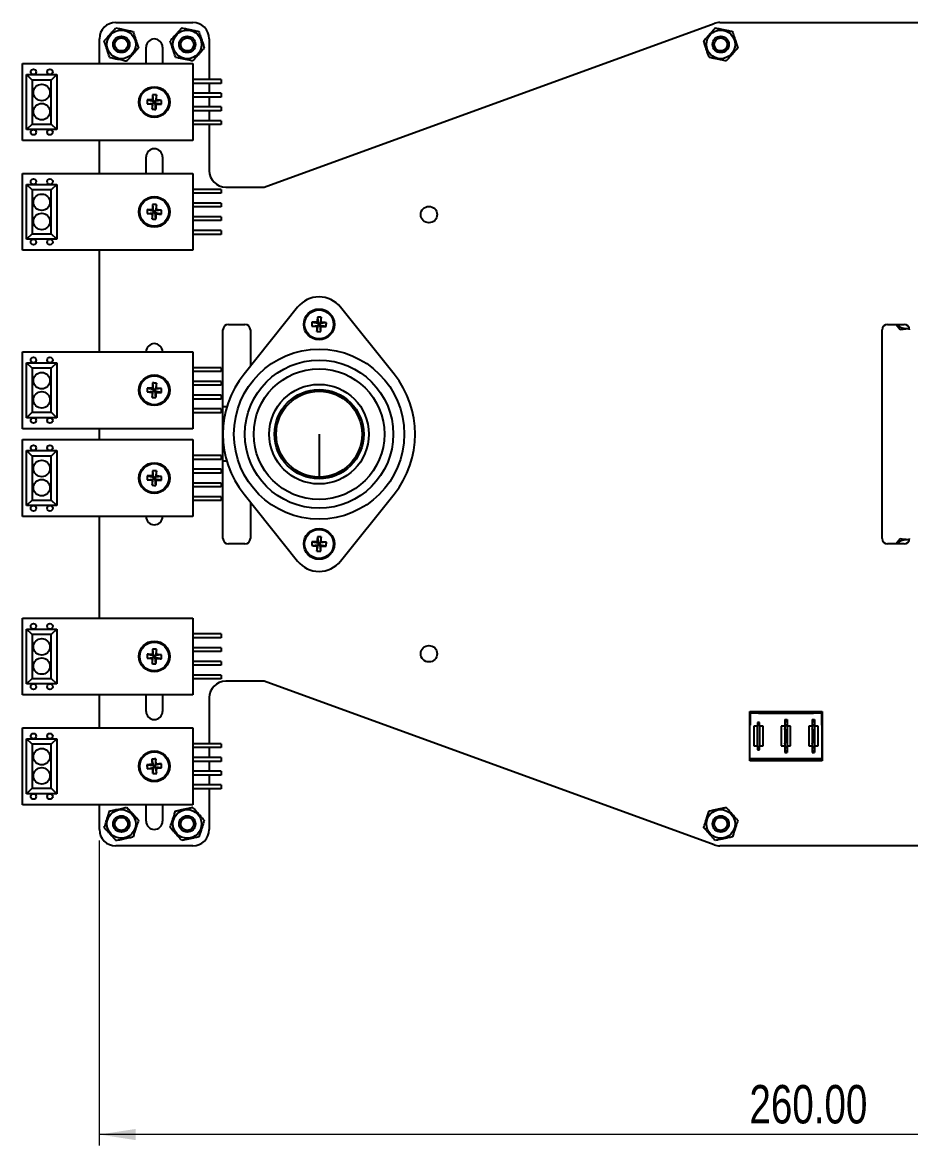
# Model space of a CAD drawing. Header units: millimetres. Extents: x 53 to 380, y 29 to 265.
# Drawn here: x 53.5 to 134.2, y 29.1 to 131.4 of the extents above; entities that cross this region are included whole.
import ezdxf

# ---------------------------------------------------------------- set-up
doc = ezdxf.new("R2010")
doc.units = ezdxf.units.MM
doc.styles.add('SLDTEXTSTYLE0', font='TXT', dxfattribs={"width": 0.75})
doc.dimstyles.new('SLDDIMSTYLE0', dxfattribs={"dimtxt": 3.5, "dimasz": 3.302, "dimexe": 0, "dimexo": 0.0625, "dimgap": 0.875, "dimtad": 1, "dimlfac": 2, "dimrnd": 1e-09, "dimzin": 4, "dimdsep": 46, "dimtxsty": 'SLDTEXTSTYLE0', "dimsah": 1, "dimcen": 0.09, "dimadec": 0, "dimazin": 1, "dimtfac": 1, "dimtofl": 0, "dimtmove": 0, "dimatfit": 3, "dimfxl": 1, "dimfrac": 2, "dimtolj": 1, "dimtzin": 12, "dimarcsym": 0})

# ---------------------------------------------------------------- blocks, each defined once
blk = doc.blocks.new('_D_7')
at = {"color": 7, "linetype": 'Continuous', "lineweight": 0, "transparency": 16777216}
for p, q in [((60.48, 56.88), (60.48, 29.09)), ((190.48, 56.88), (190.48, 29.09)), ((190.48, 30.09), (60.48, 30.09))]:
    blk.add_line(p, q, dxfattribs=at)
at = {"color": 7, "linetype": 'Continuous', "lineweight": 18, "transparency": 16777216}
for points in [[(60.48, 30.09), (63.79, 29.58), (63.79, 30.6)], [(190.48, 30.09), (187.18, 30.6), (187.18, 29.58)]]:
    blk.add_solid(points, dxfattribs=at)
at = {"color": 7, "linetype": 'Continuous', "lineweight": 18, "transparency": 16777216, "insert": (119.66, 34.6), "char_height": 3.5, "attachment_point": 1, "style": 'SLDTEXTSTYLE0'}
blk.add_mtext('260.00', dxfattribs=at)

msp = doc.modelspace()

# ---------------------------------------------------------------- linework, layer by layer
at = {"color": 7, "linetype": 'Continuous', "lineweight": 25}
for p, q in [((61.9835, 131.3828), (68.9835, 131.3828)), ((75.4835, 116.3828), (116.4472, 131.2924)), ((116.9602, 131.3828), (158.9835, 131.3828)), ((62.7903, 129.8926), (62.8702, 130.0254)), ((68.7903, 129.8926), (68.8702, 130.0254)), ((60.4835, 127.6328), (60.4835, 129.8828)), ((64.7335, 127.6328), (64.7335, 129.1328)), ((66.2335, 129.1328), (66.2335, 127.6328)), ((70.4835, 129.8828), (70.4835, 126.1828)), ((117.4469, 128.9411), (117.5508, 128.826)), ((53.4835, 120.6328), (53.4835, 127.6328)), ((53.4835, 127.6328), (68.9835, 127.6328)), ((68.9835, 127.6328), (68.9835, 120.6328)), ((54.3585, 126.1328), (53.8585, 126.6328)), ((53.8585, 126.6328), (56.6085, 126.6328)), ((53.8585, 121.6328), (53.8585, 126.6328)), ((56.1085, 126.1328), (54.3585, 126.1328)), ((54.3585, 126.1328), (54.3585, 122.1328)), ((56.6085, 126.6328), (56.1085, 126.1328)), ((56.1085, 122.1328), (56.1085, 126.1328)), ((56.6085, 126.6328), (56.6085, 121.6328)), ((69.026, 126.1828), (68.9835, 126.1828)), ((69.026, 125.8328), (68.9835, 125.8328)), ((69.026, 125.8328), (69.026, 126.1828)), ((71.5856, 126.1828), (69.026, 126.1828)), ((71.5856, 125.8328), (69.026, 125.8328)), ((70.4835, 125.8328), (70.4835, 124.9328)), ((71.5856, 126.1828), (71.5856, 125.8328)), ((69.026, 124.9328), (68.9835, 124.9328)), ((69.026, 124.5828), (69.026, 124.9328)), ((71.5856, 124.9328), (69.026, 124.9328)), ((71.5856, 124.9328), (71.5856, 124.5828)), ((64.8202, 123.9826), (65.3876, 124.0439)), ((64.8334, 124.3326), (65.3946, 124.2287)), ((65.2838, 123.4827), (65.3876, 124.0439)), ((65.2932, 123.9563), (65.3876, 124.0439)), ((65.3946, 124.2287), (65.307, 124.3232)), ((65.3333, 124.7962), (65.3946, 124.2287)), ((65.3946, 124.2287), (65.3876, 124.0439)), ((65.5725, 124.0369), (65.3876, 124.0439)), ((65.3946, 124.2287), (65.5795, 124.2218)), ((65.5725, 124.0369), (65.5795, 124.2218)), ((65.6337, 123.4695), (65.5725, 124.0369)), ((65.5725, 124.0369), (65.6601, 123.9425)), ((66.1337, 123.9331), (65.5725, 124.0369)), ((65.6833, 124.783), (65.5795, 124.2218)), ((65.6739, 124.3094), (65.5795, 124.2218)), ((66.1469, 124.283), (65.5795, 124.2218)), ((69.026, 124.5828), (68.9835, 124.5828)), ((71.5856, 124.5828), (69.026, 124.5828)), ((70.4835, 124.5828), (70.4835, 123.6828)), ((69.026, 123.6828), (68.9835, 123.6828)), ((69.026, 123.3328), (68.9835, 123.3328)), ((69.026, 123.3328), (69.026, 123.6828)), ((71.5856, 123.6828), (69.026, 123.6828)), ((71.5856, 123.3328), (69.026, 123.3328)), ((70.4835, 123.3328), (70.4835, 122.4328)), ((71.5856, 123.6828), (71.5856, 123.3328)), ((54.3585, 122.1328), (53.8585, 121.6328)), ((54.3585, 122.1328), (56.1085, 122.1328)), ((56.6085, 121.6328), (56.1085, 122.1328)), ((69.026, 122.4328), (68.9835, 122.4328)), ((69.026, 122.0828), (68.9835, 122.0828)), ((69.026, 122.0828), (69.026, 122.4328)), ((71.5856, 122.4328), (69.026, 122.4328)), ((71.5856, 122.0828), (69.026, 122.0828)), ((70.4835, 122.0828), (70.4835, 117.8828)), ((71.5856, 122.4328), (71.5856, 122.0828)), ((56.6085, 121.6328), (53.8585, 121.6328)), ((68.9835, 120.6328), (53.4835, 120.6328)), ((60.4835, 117.6328), (60.4835, 120.6328)), ((64.7335, 117.6328), (64.7335, 119.1328)), ((66.2335, 119.1328), (66.2335, 117.6328)), ((53.4835, 110.6328), (53.4835, 117.6328)), ((53.4835, 117.6328), (68.9835, 117.6328)), ((54.3585, 116.1328), (53.8585, 116.6328)), ((53.8585, 116.6328), (56.6085, 116.6328)), ((53.8585, 111.6328), (53.8585, 116.6328)), ((56.6085, 116.6328), (56.1085, 116.1328)), ((56.6085, 116.6328), (56.6085, 111.6328)), ((68.9835, 117.6328), (68.9835, 110.6328)), ((56.1085, 116.1328), (54.3585, 116.1328)), ((54.3585, 116.1328), (54.3585, 112.1328)), ((56.1085, 112.1328), (56.1085, 116.1328)), ((69.026, 116.1828), (68.9835, 116.1828)), ((69.026, 115.8328), (68.9835, 115.8328)), ((69.026, 115.8328), (69.026, 116.1828)), ((71.5856, 116.1828), (69.026, 116.1828)), ((71.5856, 115.8328), (69.026, 115.8328)), ((71.5856, 116.1828), (71.5856, 115.8328)), ((71.9835, 116.3828), (75.4835, 116.3828)), ((65.3333, 114.7962), (65.3946, 114.2287)), ((65.6833, 114.783), (65.5795, 114.2218)), ((69.026, 114.9328), (68.9835, 114.9328)), ((69.026, 114.5828), (68.9835, 114.5828)), ((69.026, 114.5828), (69.026, 114.9328)), ((71.5856, 114.9328), (69.026, 114.9328)), ((71.5856, 114.5828), (69.026, 114.5828)), ((71.5856, 114.9328), (71.5856, 114.5828)), ((64.8202, 113.9826), (65.3876, 114.0439)), ((64.8334, 114.3326), (65.3946, 114.2287)), ((65.2838, 113.4827), (65.3876, 114.0439)), ((65.2932, 113.9563), (65.3876, 114.0439)), ((65.3946, 114.2287), (65.307, 114.3232)), ((65.3946, 114.2287), (65.3876, 114.0439)), ((65.5725, 114.0369), (65.3876, 114.0439)), ((65.3946, 114.2287), (65.5795, 114.2218)), ((65.5725, 114.0369), (65.5795, 114.2218)), ((65.6337, 113.4695), (65.5725, 114.0369)), ((65.5725, 114.0369), (65.6601, 113.9425)), ((66.1337, 113.9331), (65.5725, 114.0369)), ((65.6739, 114.3094), (65.5795, 114.2218)), ((66.1469, 114.283), (65.5795, 114.2218)), ((69.026, 113.6828), (68.9835, 113.6828)), ((69.026, 113.3328), (69.026, 113.6828)), ((71.5856, 113.6828), (69.026, 113.6828)), ((71.5856, 113.6828), (71.5856, 113.3328)), ((69.026, 113.3328), (68.9835, 113.3328)), ((71.5856, 113.3328), (69.026, 113.3328)), ((54.3585, 112.1328), (53.8585, 111.6328)), ((56.6085, 111.6328), (53.8585, 111.6328)), ((54.3585, 112.1328), (56.1085, 112.1328)), ((56.6085, 111.6328), (56.1085, 112.1328)), ((69.026, 112.4328), (68.9835, 112.4328)), ((69.026, 112.0828), (68.9835, 112.0828)), ((69.026, 112.0828), (69.026, 112.4328)), ((71.5856, 112.4328), (69.026, 112.4328)), ((71.5856, 112.0828), (69.026, 112.0828)), ((71.5856, 112.4328), (71.5856, 112.0828)), ((68.9835, 110.6328), (53.4835, 110.6328)), ((60.4835, 101.3828), (60.4835, 110.6328)), ((78.532, 105.4453), (73.6531, 99.3516)), ((87.314, 99.3516), (82.4351, 105.4453)), ((80.3333, 104.5462), (80.3946, 103.9787)), ((80.6833, 104.533), (80.5795, 103.9718)), ((71.7335, 84.3828), (71.7335, 103.3828)), ((72.2335, 103.8828), (73.7335, 103.8828)), ((74.2335, 103.3828), (74.2335, 100.0766)), ((79.8202, 103.7326), (80.3876, 103.7939)), ((79.8334, 104.0826), (80.3946, 103.9787)), ((80.2838, 103.2327), (80.3876, 103.7939)), ((80.2932, 103.7063), (80.3876, 103.7939)), ((80.3946, 103.9787), (80.307, 104.0732)), ((80.3946, 103.9787), (80.3876, 103.7939)), ((80.5725, 103.7869), (80.3876, 103.7939)), ((80.3946, 103.9787), (80.5795, 103.9718)), ((80.5725, 103.7869), (80.5795, 103.9718)), ((80.6337, 103.2195), (80.5725, 103.7869)), ((80.5725, 103.7869), (80.6601, 103.6925)), ((81.1337, 103.6831), (80.5725, 103.7869)), ((80.6739, 104.0594), (80.5795, 103.9718)), ((81.1469, 104.033), (80.5795, 103.9718)), ((131.7335, 84.3828), (131.7335, 103.3828)), ((132.2335, 103.8828), (133.7335, 103.8828)), ((133.019, 103.8828), (133.3836, 103.4128)), ((133.3836, 103.4128), (134.1701, 103.5205)), ((134.1701, 103.5205), (134.2123, 103.527)), ((53.4835, 94.3828), (53.4835, 101.3828)), ((53.4835, 101.3828), (68.9835, 101.3828)), ((68.9835, 101.3828), (68.9835, 94.3828)), ((54.3585, 99.8828), (53.8585, 100.3828)), ((53.8585, 100.3828), (56.6085, 100.3828)), ((53.8585, 95.3828), (53.8585, 100.3828)), ((56.6085, 100.3828), (56.1085, 99.8828)), ((56.6085, 100.3828), (56.6085, 95.3828)), ((56.1085, 99.8828), (54.3585, 99.8828)), ((54.3585, 99.8828), (54.3585, 95.8828)), ((56.1085, 95.8828), (56.1085, 99.8828)), ((69.026, 99.9328), (68.9835, 99.9328)), ((69.026, 99.5828), (68.9835, 99.5828)), ((69.026, 99.5828), (69.026, 99.9328)), ((71.5856, 99.9328), (69.026, 99.9328)), ((71.5856, 99.5828), (69.026, 99.5828)), ((71.5856, 99.9328), (71.5856, 99.5828)), ((65.3333, 98.5462), (65.3946, 97.9787)), ((65.6833, 98.533), (65.5795, 97.9718)), ((69.026, 98.6828), (68.9835, 98.6828)), ((69.026, 98.3328), (68.9835, 98.3328)), ((69.026, 98.3328), (69.026, 98.6828)), ((71.5856, 98.6828), (69.026, 98.6828)), ((71.5856, 98.3328), (69.026, 98.3328)), ((71.5856, 98.6828), (71.5856, 98.3328)), ((64.8202, 97.7326), (65.3876, 97.7939)), ((64.8334, 98.0826), (65.3946, 97.9787)), ((65.2838, 97.2327), (65.3876, 97.7939)), ((65.2932, 97.7063), (65.3876, 97.7939)), ((65.3946, 97.9787), (65.307, 98.0732)), ((65.3946, 97.9787), (65.3876, 97.7939)), ((65.5725, 97.7869), (65.3876, 97.7939)), ((65.3946, 97.9787), (65.5795, 97.9718)), ((65.5725, 97.7869), (65.5795, 97.9718)), ((65.6337, 97.2195), (65.5725, 97.7869)), ((65.5725, 97.7869), (65.6601, 97.6925)), ((66.1337, 97.6831), (65.5725, 97.7869)), ((65.6739, 98.0594), (65.5795, 97.9718)), ((66.1469, 98.033), (65.5795, 97.9718)), ((69.026, 97.4328), (68.9835, 97.4328)), ((69.026, 97.0828), (69.026, 97.4328)), ((71.5856, 97.4328), (69.026, 97.4328)), ((71.5856, 97.4328), (71.5856, 97.0828)), ((69.026, 97.0828), (68.9835, 97.0828)), ((69.026, 96.1828), (68.9835, 96.1828)), ((71.5856, 97.0828), (69.026, 97.0828)), ((69.026, 95.8328), (69.026, 96.1828)), ((71.5856, 96.1828), (69.026, 96.1828)), ((71.5856, 96.1828), (71.5856, 95.8328)), ((71.7335, 96.4077), (72.1057, 96.4077)), ((54.3585, 95.8828), (53.8585, 95.3828)), ((56.6085, 95.3828), (53.8585, 95.3828)), ((54.3585, 95.8828), (56.1085, 95.8828)), ((56.6085, 95.3828), (56.1085, 95.8828)), ((69.026, 95.8328), (68.9835, 95.8328)), ((71.5856, 95.8328), (69.026, 95.8328)), ((68.9835, 94.3828), (53.4835, 94.3828)), ((60.4835, 93.3828), (60.4835, 94.3828)), ((53.4835, 86.3828), (53.4835, 93.3828)), ((53.4835, 93.3828), (68.9835, 93.3828)), ((68.9835, 93.3828), (68.9835, 86.3828)), ((54.3585, 91.8828), (53.8585, 92.3828)), ((53.8585, 92.3828), (56.6085, 92.3828)), ((53.8585, 87.3828), (53.8585, 92.3828)), ((56.6085, 92.3828), (56.1085, 91.8828)), ((56.6085, 92.3828), (56.6085, 87.3828)), ((56.1085, 91.8828), (54.3585, 91.8828)), ((54.3585, 91.8828), (54.3585, 87.8828)), ((56.1085, 87.8828), (56.1085, 91.8828)), ((69.026, 91.9328), (68.9835, 91.9328)), ((69.026, 91.5828), (68.9835, 91.5828)), ((69.026, 91.5828), (69.026, 91.9328)), ((71.5856, 91.9328), (69.026, 91.9328)), ((71.5856, 91.5828), (69.026, 91.5828)), ((71.5856, 91.9328), (71.5856, 91.5828)), ((72.0883, 91.4166), (71.7335, 91.4166)), ((64.8334, 90.0826), (65.3946, 89.9787)), ((65.3946, 89.9787), (65.307, 90.0732)), ((65.3333, 90.5462), (65.3946, 89.9787)), ((65.6833, 90.533), (65.5795, 89.9718)), ((65.6739, 90.0594), (65.5795, 89.9718)), ((66.1469, 90.033), (65.5795, 89.9718)), ((69.026, 90.6828), (68.9835, 90.6828)), ((69.026, 90.3328), (68.9835, 90.3328)), ((69.026, 90.3328), (69.026, 90.6828)), ((71.5856, 90.6828), (69.026, 90.6828)), ((71.5856, 90.3328), (69.026, 90.3328)), ((71.5856, 90.6828), (71.5856, 90.3328)), ((64.8202, 89.7326), (65.3876, 89.7939)), ((65.2838, 89.2327), (65.3876, 89.7939)), ((65.2932, 89.7063), (65.3876, 89.7939)), ((65.3946, 89.9787), (65.3876, 89.7939)), ((65.5725, 89.7869), (65.3876, 89.7939)), ((65.3946, 89.9787), (65.5795, 89.9718)), ((65.5725, 89.7869), (65.5795, 89.9718)), ((65.6337, 89.2195), (65.5725, 89.7869)), ((65.5725, 89.7869), (65.6601, 89.6925)), ((66.1337, 89.6831), (65.5725, 89.7869)), ((69.026, 89.4328), (68.9835, 89.4328)), ((69.026, 89.0828), (68.9835, 89.0828)), ((69.026, 89.0828), (69.026, 89.4328)), ((71.5856, 89.4328), (69.026, 89.4328)), ((71.5856, 89.0828), (69.026, 89.0828)), ((71.5856, 89.4328), (71.5856, 89.0828)), ((69.026, 88.1828), (68.9835, 88.1828)), ((69.026, 87.8328), (69.026, 88.1828)), ((71.5856, 88.1828), (69.026, 88.1828)), ((71.5856, 88.1828), (71.5856, 87.8328)), ((73.6531, 88.4141), (78.532, 82.3203)), ((82.4351, 82.3203), (87.314, 88.4141)), ((54.3585, 87.8828), (53.8585, 87.3828)), ((56.6085, 87.3828), (53.8585, 87.3828)), ((54.3585, 87.8828), (56.1085, 87.8828)), ((56.6085, 87.3828), (56.1085, 87.8828)), ((69.026, 87.8328), (68.9835, 87.8328)), ((71.5856, 87.8328), (69.026, 87.8328)), ((74.2335, 87.6891), (74.2335, 84.3828)), ((68.9835, 86.3828), (53.4835, 86.3828)), ((60.4835, 77.1328), (60.4835, 86.3828)), ((73.7335, 83.8828), (72.2335, 83.8828)), ((79.8334, 84.0826), (80.3946, 83.9787)), ((80.3946, 83.9787), (80.307, 84.0732)), ((80.3333, 84.5462), (80.3946, 83.9787)), ((80.3946, 83.9787), (80.3876, 83.7939)), ((80.3946, 83.9787), (80.5795, 83.9718)), ((80.5725, 83.7869), (80.5795, 83.9718)), ((80.6833, 84.533), (80.5795, 83.9718)), ((80.6739, 84.0594), (80.5795, 83.9718)), ((81.1469, 84.033), (80.5795, 83.9718)), ((133.7335, 83.8828), (132.2335, 83.8828)), ((133.3836, 84.3528), (133.019, 83.8828)), ((134.2123, 84.2387), (134.1701, 84.2451)), ((79.8202, 83.7326), (80.3876, 83.7939)), ((80.2838, 83.2327), (80.3876, 83.7939)), ((80.2932, 83.7063), (80.3876, 83.7939)), ((80.5725, 83.7869), (80.3876, 83.7939)), ((80.6337, 83.2195), (80.5725, 83.7869)), ((80.5725, 83.7869), (80.6601, 83.6925)), ((81.1337, 83.6831), (80.5725, 83.7869)), ((53.4835, 70.1328), (53.4835, 77.1328)), ((53.4835, 77.1328), (68.9835, 77.1328)), ((68.9835, 77.1328), (68.9835, 70.1328)), ((54.3585, 75.6328), (53.8585, 76.1328)), ((53.8585, 76.1328), (56.6085, 76.1328)), ((53.8585, 71.1328), (53.8585, 76.1328)), ((56.6085, 76.1328), (56.1085, 75.6328)), ((56.6085, 76.1328), (56.6085, 71.1328)), ((56.1085, 75.6328), (54.3585, 75.6328)), ((54.3585, 75.6328), (54.3585, 71.6328)), ((56.1085, 71.6328), (56.1085, 75.6328)), ((69.026, 75.6828), (68.9835, 75.6828)), ((69.026, 75.3328), (68.9835, 75.3328)), ((69.026, 75.3328), (69.026, 75.6828)), ((71.5856, 75.6828), (69.026, 75.6828)), ((71.5856, 75.3328), (69.026, 75.3328)), ((71.5856, 75.6828), (71.5856, 75.3328)), ((64.8334, 73.8326), (65.3946, 73.7287)), ((65.3946, 73.7287), (65.307, 73.8232)), ((65.3333, 74.2962), (65.3946, 73.7287)), ((65.3946, 73.7287), (65.3876, 73.5439)), ((65.3946, 73.7287), (65.5795, 73.7218)), ((65.5725, 73.5369), (65.5795, 73.7218)), ((65.6833, 74.283), (65.5795, 73.7218)), ((65.6739, 73.8094), (65.5795, 73.7218)), ((66.1469, 73.783), (65.5795, 73.7218)), ((69.026, 74.4328), (68.9835, 74.4328)), ((69.026, 74.0828), (68.9835, 74.0828)), ((69.026, 74.0828), (69.026, 74.4328)), ((71.5856, 74.4328), (69.026, 74.4328)), ((71.5856, 74.0828), (69.026, 74.0828)), ((71.5856, 74.4328), (71.5856, 74.0828)), ((64.8202, 73.4826), (65.3876, 73.5439)), ((65.2838, 72.9827), (65.3876, 73.5439)), ((65.2932, 73.4563), (65.3876, 73.5439)), ((65.5725, 73.5369), (65.3876, 73.5439)), ((65.6337, 72.9695), (65.5725, 73.5369)), ((65.5725, 73.5369), (65.6601, 73.4425)), ((66.1337, 73.4331), (65.5725, 73.5369)), ((69.026, 73.1828), (68.9835, 73.1828)), ((69.026, 72.8328), (68.9835, 72.8328)), ((69.026, 72.8328), (69.026, 73.1828)), ((71.5856, 73.1828), (69.026, 73.1828)), ((71.5856, 72.8328), (69.026, 72.8328)), ((71.5856, 73.1828), (71.5856, 72.8328)), ((54.3585, 71.6328), (53.8585, 71.1328)), ((54.3585, 71.6328), (56.1085, 71.6328)), ((56.6085, 71.1328), (56.1085, 71.6328)), ((69.026, 71.9328), (68.9835, 71.9328)), ((69.026, 71.5828), (69.026, 71.9328)), ((71.5856, 71.9328), (69.026, 71.9328)), ((71.5856, 71.9328), (71.5856, 71.5828)), ((56.6085, 71.1328), (53.8585, 71.1328)), ((69.026, 71.5828), (68.9835, 71.5828)), ((71.5856, 71.5828), (69.026, 71.5828)), ((75.4835, 71.3828), (71.9835, 71.3828)), ((116.4472, 56.4733), (75.4835, 71.3828)), ((68.9835, 70.1328), (53.4835, 70.1328)), ((60.4835, 67.1328), (60.4835, 70.1328)), ((64.7335, 68.6328), (64.7335, 70.1328)), ((66.2335, 70.1328), (66.2335, 68.6328)), ((70.4835, 69.8828), (70.4835, 65.6828)), ((119.6835, 64.1328), (119.6835, 68.6328)), ((119.6835, 68.6328), (126.2835, 68.6328)), ((126.2835, 68.6328), (126.2835, 64.1328)), ((119.7335, 68.4328), (119.7335, 67.3828)), ((126.2085, 68.4578), (119.7585, 68.4578)), ((120.5835, 67.6328), (120.3835, 67.6328)), ((120.3835, 67.6328), (120.3835, 67.2828)), ((120.4835, 68.4828), (120.4835, 68.4578)), ((120.4835, 68.4828), (125.4835, 68.4828)), ((120.5835, 67.2828), (120.5835, 67.6328)), ((122.8835, 67.8828), (123.0835, 67.8828)), ((122.8835, 67.8828), (122.8835, 67.7078)), ((122.8835, 67.7078), (123.0835, 67.7078)), ((122.8835, 67.7078), (122.8835, 67.4078)), ((123.0835, 67.8828), (123.0835, 67.7078)), ((123.0835, 67.7078), (123.0835, 67.4078)), ((125.3835, 67.8828), (125.5835, 67.8828)), ((125.3835, 67.8828), (125.3835, 67.7078)), ((125.3835, 67.7078), (125.5835, 67.7078)), ((125.3835, 67.7078), (125.3835, 67.4078)), ((125.4835, 68.4828), (125.4835, 68.4578)), ((125.5835, 67.8828), (125.5835, 67.7078)), ((125.5835, 67.7078), (125.5835, 67.4078)), ((126.2335, 68.4328), (126.2335, 67.3828)), ((53.4835, 60.1328), (53.4835, 67.1328)), ((53.4835, 67.1328), (68.9835, 67.1328)), ((68.9835, 67.1328), (68.9835, 60.1328)), ((119.7085, 67.3828), (119.6835, 67.3828)), ((119.7085, 67.3828), (119.7335, 67.3828)), ((119.7085, 64.3328), (119.7085, 67.3828)), ((120.0585, 67.2828), (120.0585, 65.4828)), ((120.3835, 67.2828), (120.0585, 67.2828)), ((120.3835, 65.4828), (120.3835, 67.2828)), ((120.9085, 67.2828), (120.5835, 67.2828)), ((120.5835, 67.2828), (120.5835, 65.4828)), ((120.9085, 65.4828), (120.9085, 67.2828)), ((122.8835, 67.2828), (122.5585, 67.2828)), ((122.5585, 67.2828), (122.5585, 65.4828)), ((122.8835, 67.4078), (123.0835, 67.4078)), ((122.8835, 67.4078), (122.8835, 67.3328)), ((122.8835, 67.3328), (122.8835, 67.0828)), ((122.8835, 67.3328), (123.0835, 67.3328)), ((122.8835, 67.0828), (122.8835, 65.6828)), ((122.9276, 66.8328), (122.8835, 67.0828)), ((122.9276, 66.8328), (122.9276, 65.9328)), ((122.9276, 66.8328), (123.0395, 66.8328)), ((123.0835, 67.0828), (123.0395, 66.8328)), ((123.0395, 66.8328), (123.0395, 65.9328)), ((123.0835, 67.4078), (123.0835, 67.3328)), ((123.0835, 67.3328), (123.0835, 67.0828)), ((123.4085, 67.2828), (123.0835, 67.2828)), ((123.0835, 67.0828), (123.0835, 65.6828)), ((123.4085, 65.4828), (123.4085, 67.2828)), ((125.3835, 67.2828), (125.0585, 67.2828)), ((125.0585, 67.2828), (125.0585, 65.4828)), ((125.3835, 67.4078), (125.5835, 67.4078)), ((125.3835, 67.4078), (125.3835, 67.3328)), ((125.3835, 67.3328), (125.3835, 67.0828)), ((125.3835, 67.3328), (125.5835, 67.3328)), ((125.3835, 67.0828), (125.3835, 65.6828)), ((125.4276, 66.8328), (125.4276, 65.9328)), ((125.4276, 66.8328), (125.5395, 66.8328)), ((125.5395, 66.8328), (125.5395, 65.9328)), ((125.5835, 67.4078), (125.5835, 67.3328)), ((125.5835, 67.3328), (125.5835, 67.0828)), ((125.9085, 67.2828), (125.5835, 67.2828)), ((125.5835, 67.0828), (125.5835, 65.6828)), ((125.9085, 65.4828), (125.9085, 67.2828)), ((126.2585, 67.3828), (126.2335, 67.3828)), ((126.2585, 67.3828), (126.2585, 64.3328)), ((126.2835, 67.3828), (126.2585, 67.3828)), ((54.3585, 65.6328), (53.8585, 66.1328)), ((53.8585, 66.1328), (56.6085, 66.1328)), ((53.8585, 61.1328), (53.8585, 66.1328)), ((56.1085, 65.6328), (54.3585, 65.6328)), ((54.3585, 65.6328), (54.3585, 61.6328)), ((56.6085, 66.1328), (56.1085, 65.6328)), ((56.1085, 61.6328), (56.1085, 65.6328)), ((56.6085, 66.1328), (56.6085, 61.1328)), ((69.026, 65.6828), (68.9835, 65.6828)), ((69.026, 65.3328), (69.026, 65.6828)), ((71.5856, 65.6828), (69.026, 65.6828)), ((71.5856, 65.6828), (71.5856, 65.3328)), ((120.0585, 65.4828), (120.3835, 65.4828)), ((120.3835, 65.4828), (120.3835, 65.1328)), ((120.5835, 65.4828), (120.9085, 65.4828)), ((120.5835, 65.1328), (120.5835, 65.4828)), ((122.5585, 65.4828), (122.8835, 65.4828)), ((122.8835, 65.6828), (122.8835, 65.4328)), ((122.9276, 65.9328), (123.0395, 65.9328)), ((123.0835, 65.6828), (123.0835, 65.4328)), ((123.0835, 65.4828), (123.4085, 65.4828)), ((125.0585, 65.4828), (125.3835, 65.4828)), ((125.3835, 65.6828), (125.4276, 65.9328)), ((125.3835, 65.6828), (125.3835, 65.4328)), ((125.4276, 65.9328), (125.5395, 65.9328)), ((125.5835, 65.6828), (125.5835, 65.4328)), ((125.5835, 65.4828), (125.9085, 65.4828)), ((69.026, 65.3328), (68.9835, 65.3328)), ((71.5856, 65.3328), (69.026, 65.3328)), ((70.4835, 65.3328), (70.4835, 64.4328)), ((119.7085, 65.3828), (119.6835, 65.3828)), ((120.3835, 65.1328), (120.5835, 65.1328)), ((122.8835, 65.4328), (123.0835, 65.4328)), ((122.8835, 65.4328), (122.8835, 65.3578)), ((122.8835, 65.3578), (123.0835, 65.3578)), ((122.8835, 65.3578), (122.8835, 65.0578)), ((122.8835, 65.0578), (123.0835, 65.0578)), ((122.8835, 65.0578), (122.8835, 64.8828)), ((122.8835, 64.8828), (123.0835, 64.8828)), ((123.0835, 65.4328), (123.0835, 65.3578)), ((123.0835, 65.3578), (123.0835, 65.0578)), ((123.0835, 65.0578), (123.0835, 64.8828)), ((125.3835, 65.4328), (125.5835, 65.4328)), ((125.3835, 65.4328), (125.3835, 65.3578)), ((125.3835, 65.3578), (125.5835, 65.3578)), ((125.3835, 65.3578), (125.3835, 65.0578)), ((125.3835, 65.0578), (125.5835, 65.0578)), ((125.3835, 65.0578), (125.3835, 64.8828)), ((125.3835, 64.8828), (125.5835, 64.8828)), ((125.5835, 65.4328), (125.5835, 65.3578)), ((125.5835, 65.3578), (125.5835, 65.0578)), ((125.5835, 65.0578), (125.5835, 64.8828)), ((126.2835, 65.3828), (126.2585, 65.3828)), ((64.8156, 63.7613), (65.3848, 63.7186)), ((64.8402, 63.412), (65.3978, 63.534)), ((65.2627, 64.2761), (65.3848, 63.7186)), ((65.3848, 63.7186), (65.2875, 63.803)), ((65.3133, 63.4368), (65.3978, 63.534)), ((65.3551, 62.9649), (65.3978, 63.534)), ((65.3848, 63.7186), (65.5693, 63.7316)), ((65.3848, 63.7186), (65.3978, 63.534)), ((65.5823, 63.5471), (65.3978, 63.534)), ((65.612, 64.3007), (65.5693, 63.7316)), ((66.1268, 63.8537), (65.5693, 63.7316)), ((65.6538, 63.8289), (65.5693, 63.7316)), ((65.5823, 63.5471), (65.5693, 63.7316)), ((65.5823, 63.5471), (65.6796, 63.4626)), ((66.1514, 63.5044), (65.5823, 63.5471)), ((65.7044, 62.9895), (65.5823, 63.5471)), ((69.026, 64.4328), (68.9835, 64.4328)), ((69.026, 64.0828), (68.9835, 64.0828)), ((69.026, 64.0828), (69.026, 64.4328)), ((71.5856, 64.4328), (69.026, 64.4328)), ((71.5856, 64.0828), (69.026, 64.0828)), ((70.4835, 64.0828), (70.4835, 63.1828)), ((71.5856, 64.4328), (71.5856, 64.0828)), ((126.2835, 64.1328), (119.6835, 64.1328)), ((126.2335, 64.3078), (119.7335, 64.3078)), ((120.4835, 64.2828), (120.4835, 64.3078)), ((120.4835, 64.2828), (125.4835, 64.2828)), ((125.4835, 64.2828), (125.4835, 64.3078)), ((69.026, 63.1828), (68.9835, 63.1828)), ((69.026, 62.8328), (68.9835, 62.8328)), ((69.026, 62.8328), (69.026, 63.1828)), ((71.5856, 63.1828), (69.026, 63.1828)), ((71.5856, 62.8328), (69.026, 62.8328)), ((70.4835, 62.8328), (70.4835, 61.9328)), ((71.5856, 63.1828), (71.5856, 62.8328)), ((54.3585, 61.6328), (53.8585, 61.1328)), ((54.3585, 61.6328), (56.1085, 61.6328)), ((56.6085, 61.1328), (56.1085, 61.6328)), ((69.026, 61.9328), (68.9835, 61.9328)), ((69.026, 61.5828), (68.9835, 61.5828)), ((69.026, 61.5828), (69.026, 61.9328)), ((71.5856, 61.9328), (69.026, 61.9328)), ((71.5856, 61.5828), (69.026, 61.5828)), ((70.4835, 61.5828), (70.4835, 57.8828)), ((71.5856, 61.9328), (71.5856, 61.5828)), ((56.6085, 61.1328), (53.8585, 61.1328)), ((68.9835, 60.1328), (53.4835, 60.1328)), ((60.4835, 57.8828), (60.4835, 60.1328)), ((64.7335, 58.6328), (64.7335, 60.1328)), ((66.2335, 60.1328), (66.2335, 58.6328)), ((117.4469, 58.8246), (117.5508, 58.9397)), ((62.7903, 57.873), (62.8702, 57.7402)), ((68.7903, 57.873), (68.8702, 57.7402)), ((68.9835, 56.3828), (61.9835, 56.3828)), ((158.9835, 56.3828), (116.9602, 56.3828))]:
    msp.add_line(p, q, dxfattribs=at)
at = {"color": 8, "linetype": 'Continuous', "lineweight": 25}
msp.add_line((80.4835, 93.8828), (80.4835, 89.9729), dxfattribs=at)
at = {"color": 7, "linetype": 'Continuous', "lineweight": 25, "flags": 128}
for points in [[(120.6094, 68.6328), (120.5389, 68.5488), (120.4835, 68.4828)], [(120.9835, 68.4828), (120.913, 68.5668), (120.8577, 68.6328)], [(125.1094, 68.6328), (125.0389, 68.5488), (124.9835, 68.4828)], [(125.4835, 68.4828), (125.413, 68.5668), (125.3577, 68.6328)], [(125.4276, 66.8328), (125.4029, 66.9728), (125.3835, 67.0828)], [(125.5835, 67.0828), (125.5588, 66.9428), (125.5395, 66.8328)], [(122.8835, 65.6828), (122.9082, 65.8228), (122.9276, 65.9328)], [(123.0395, 65.9328), (123.0641, 65.7928), (123.0835, 65.6828)], [(125.5395, 65.9328), (125.5641, 65.7928), (125.5835, 65.6828)], [(120.4835, 64.2828), (120.554, 64.1988), (120.6094, 64.1328)], [(120.8577, 64.1328), (120.9282, 64.2168), (120.9835, 64.2828)], [(124.9835, 64.2828), (125.054, 64.1988), (125.1094, 64.1328)], [(125.3577, 64.1328), (125.4282, 64.2168), (125.4835, 64.2828)]]:
    msp.add_lwpolyline(points, dxfattribs=at)
at = {"color": 7, "linetype": 'Continuous', "lineweight": 25}
for centre, radius in [((62.4835, 129.3828), 1.3062), ((62.4835, 129.3828), 0.75), ((62.4835, 129.3828), 0.595), ((68.4835, 129.3828), 1.3063), ((68.4835, 129.3828), 0.75), ((68.4835, 129.3828), 0.595), ((117.0483, 129.3828), 1.3062), ((117.0483, 129.3828), 0.75), ((117.0483, 129.3828), 0.595), ((54.4835, 126.8828), 0.25), ((55.9835, 126.8828), 0.25), ((55.2335, 125.0078), 0.75), ((65.4835, 124.1328), 1.4), ((65.4835, 124.1328), 1.3147), ((55.2335, 123.2578), 0.75), ((54.4835, 121.3828), 0.25), ((55.9835, 121.3828), 0.25), ((54.4835, 116.8828), 0.25), ((55.9835, 116.8828), 0.25), ((55.2335, 115.0078), 0.75), ((65.4835, 114.1328), 1.4), ((65.4835, 114.1328), 1.3147), ((90.4835, 113.8828), 0.75), ((55.2335, 113.2578), 0.75), ((54.4835, 111.3828), 0.25), ((55.9835, 111.3828), 0.25), ((80.4835, 103.8828), 1.4), ((80.4835, 103.8828), 1.3147), ((80.4835, 93.8828), 7.75), ((54.4835, 100.6328), 0.25), ((55.9835, 100.6328), 0.25), ((80.4835, 93.8828), 6.75), ((55.2335, 98.7578), 0.75), ((65.4835, 97.8828), 1.4), ((80.4835, 93.8828), 5.95), ((65.4835, 97.8828), 1.3147), ((80.4835, 93.8828), 4.5358), ((55.2335, 97.0078), 0.75), ((80.4835, 93.8828), 4.0599), ((80.4835, 93.8828), 3.9099), ((54.4835, 95.1328), 0.25), ((55.9835, 95.1328), 0.25), ((54.4835, 92.6328), 0.25), ((55.9835, 92.6328), 0.25), ((55.2335, 90.7578), 0.75), ((65.4835, 89.8828), 1.4), ((65.4835, 89.8828), 1.3147), ((55.2335, 89.0078), 0.75), ((54.4835, 87.1328), 0.25), ((55.9835, 87.1328), 0.25), ((80.4835, 83.8828), 1.4), ((80.4835, 83.8828), 1.3147), ((54.4835, 76.3828), 0.25), ((55.9835, 76.3828), 0.25), ((55.2335, 74.5078), 0.75), ((65.4835, 73.6328), 1.4), ((65.4835, 73.6328), 1.3147), ((90.4835, 73.8828), 0.75), ((55.2335, 72.7578), 0.75), ((54.4835, 70.8828), 0.25), ((55.9835, 70.8828), 0.25), ((54.4835, 66.3828), 0.25), ((55.9835, 66.3828), 0.25), ((55.2335, 64.5078), 0.75), ((65.4835, 63.6328), 1.4), ((65.4835, 63.6328), 1.3147), ((55.2335, 62.7578), 0.75), ((54.4835, 60.8828), 0.25), ((55.9835, 60.8828), 0.25), ((62.4835, 58.3828), 1.3063), ((68.4835, 58.3828), 1.3062), ((117.0483, 58.3828), 1.3062), ((62.4835, 58.3828), 0.75), ((62.4835, 58.3828), 0.595), ((68.4835, 58.3828), 0.75), ((68.4835, 58.3828), 0.595), ((117.0483, 58.3828), 0.75), ((117.0483, 58.3828), 0.595)]:
    msp.add_circle(centre, radius, dxfattribs=at)
for centre, radius, start, end in [((61.9835, 129.8828), 1.5, 90, 180), ((68.9835, 129.8828), 1.5, 0, 90), ((116.9602, 129.8828), 1.5, 90, 110), ((65.4835, 129.1328), 0.75, 0, 180), ((68.8315, 124.0066), 4.0114, 175.338915, 180.342121), ((66.3257, 146.7603), 22.8274, 266.218531, 267.407563), ((64.619, 101.5069), 22.8267, 88.272886, 89.461968), ((88.157, 123.2673), 22.8742, 178.273894, 179.4605), ((88.1204, 123.2903), 22.8368, 176.21901, 177.407558), ((65.3573, 120.7851), 4.0112, 85.338458, 90.341992), ((42.8349, 124.9762), 22.8485, 356.218865, 357.406804), ((66.3483, 146.7727), 22.8407, 268.273246, 269.46159), ((42.8332, 124.9979), 22.8511, 358.273294, 359.461101), ((64.6402, 101.4813), 22.8514, 86.219401, 87.407192), ((62.1362, 124.2591), 4.0108, 355.337903, 0.341938), ((65.6098, 127.4806), 4.0112, 265.338475, 270.341975), ((65.4835, 119.1328), 0.75, 0, 180), ((71.9835, 117.8828), 1.5, 180, 270), ((88.1204, 113.2903), 22.8368, 176.21901, 177.407558), ((65.3573, 110.7851), 4.0112, 85.338458, 90.341992), ((42.8332, 114.9979), 22.8511, 358.273294, 359.461101), ((68.8315, 114.0066), 4.0114, 175.338915, 180.342121), ((66.3257, 136.7603), 22.8274, 266.218531, 267.407563), ((64.6187, 91.4916), 22.8419, 88.273284, 89.461571), ((88.157, 113.2673), 22.8742, 178.273894, 179.4605), ((42.8349, 114.9762), 22.8485, 356.218865, 357.406804), ((66.348, 136.7575), 22.8254, 268.272849, 269.461987), ((64.6412, 91.5025), 22.8302, 86.218624, 87.407519), ((62.1362, 114.2591), 4.0108, 355.3379, 0.341918), ((65.6098, 117.4806), 4.0112, 265.338475, 270.341975), ((80.4835, 103.8828), 2.5, 38.682187, 141.317813), ((103.1313, 103.0395), 22.8477, 176.218849, 177.406832), ((80.3573, 100.5354), 4.0108, 85.338255, 90.342195), ((57.8331, 104.7479), 22.8512, 358.273296, 359.461098), ((72.2335, 103.3828), 0.5, 90, 180), ((73.7335, 103.3828), 0.5, 0, 90), ((83.8303, 103.7566), 4.0102, 175.338129, 180.34293), ((81.3267, 126.5287), 22.8458, 266.219121, 267.407197), ((79.6188, 81.2505), 22.8331, 88.272825, 89.461561), ((103.1335, 103.0177), 22.8508, 178.273286, 179.461109), ((57.877, 104.7237), 22.8064, 356.218224, 357.408357), ((81.3482, 126.5136), 22.8315, 268.2729, 269.461729), ((79.6416, 81.2581), 22.8246, 86.218571, 87.407748), ((77.1368, 104.009), 4.0101, 355.338128, 0.342919), ((132.2335, 103.3828), 0.5, 90, 180), ((133.9835, 104.8828), 1.375, 226.658242, 277.798996), ((133.7335, 103.3828), 0.5, 0, 90), ((80.6098, 107.2314), 4.012, 265.338999, 270.341451), ((65.4835, 101.3828), 0.75, 0, 180), ((80.4835, 93.8828), 8.75, 141.317813, 218.682187), ((80.4835, 93.8828), 8.75, 321.317813, 38.682187), ((88.1203, 97.0403), 22.8367, 176.219009, 177.407565), ((65.3573, 94.5352), 4.011, 85.338356, 90.342094), ((42.8334, 98.7479), 22.8509, 358.273288, 359.461105), ((68.8316, 97.7566), 4.0115, 175.338951, 180.342102), ((66.326, 120.5169), 22.834, 266.218786, 267.407476), ((64.6187, 75.2429), 22.8406, 88.273081, 89.461435), ((88.1568, 97.0173), 22.8741, 178.27389, 179.460503), ((65.6098, 101.2306), 4.0112, 265.338509, 270.341941), ((42.8351, 98.7262), 22.8484, 356.218864, 357.406811), ((66.3482, 120.5149), 22.8329, 268.272903, 269.461652), ((64.6408, 75.2433), 22.8395, 86.218921, 87.407335), ((62.1361, 98.0091), 4.0108, 355.337933, 0.341899), ((68.8316, 89.7566), 4.0115, 175.338947, 180.342103), ((64.6188, 67.2494), 22.8341, 88.27294, 89.461633), ((88.1203, 89.0403), 22.8367, 176.219009, 177.407565), ((65.3573, 86.535), 4.0112, 85.338491, 90.341958), ((42.8334, 90.7479), 22.8509, 358.273289, 359.461104), ((64.6409, 67.2459), 22.8368, 86.21888, 87.407433), ((62.1361, 90.0091), 4.0108, 355.337936, 0.341899), ((66.3262, 112.5196), 22.8367, 266.218828, 267.407378), ((88.1568, 89.0173), 22.874, 178.273889, 179.460504), ((65.6098, 93.2304), 4.011, 265.338373, 270.342077), ((42.8351, 90.7262), 22.8484, 356.218864, 357.406811), ((66.3484, 112.5214), 22.8394, 268.273044, 269.461455), ((65.4835, 86.3828), 0.75, 180, 0), ((72.2335, 84.3828), 0.5, 180, 270), ((73.7335, 84.3828), 0.5, 270, 0), ((83.8303, 83.7566), 4.0101, 175.338128, 180.342919), ((79.6189, 61.2533), 22.8302, 88.272862, 89.461749), ((103.1322, 83.0394), 22.8486, 176.218872, 177.40681), ((80.3572, 80.5342), 4.012, 85.338999, 90.341451), ((57.8335, 84.7479), 22.8508, 358.273286, 359.461109), ((79.6404, 61.237), 22.8458, 86.219121, 87.407197), ((77.1368, 84.009), 4.0102, 355.338129, 0.34293), ((132.2335, 84.3828), 0.5, 180, 270), ((133.9835, 82.8828), 1.375, 82.201004, 133.341758), ((133.7335, 84.3828), 0.5, 270, 0), ((81.3255, 106.5076), 22.8246, 266.218571, 267.407748), ((103.134, 83.0177), 22.8512, 178.273296, 179.461098), ((80.6098, 87.2302), 4.0108, 265.338255, 270.342195), ((57.8778, 84.7237), 22.8056, 356.218201, 357.40838), ((81.3483, 106.5165), 22.8344, 268.272862, 269.461542), ((80.4835, 83.8828), 2.5, 218.682187, 321.317813), ((68.8315, 73.5066), 4.0114, 175.338915, 180.342121), ((64.619, 51.0069), 22.8267, 88.272886, 89.461968), ((88.1204, 72.7903), 22.8368, 176.21901, 177.407558), ((65.3573, 70.2851), 4.0112, 85.338458, 90.341992), ((42.8332, 74.4979), 22.8511, 358.273294, 359.461101), ((64.6412, 51.0025), 22.8302, 86.218624, 87.407519), ((62.1362, 73.7591), 4.0108, 355.3379, 0.341918), ((66.3257, 96.2603), 22.8274, 266.218531, 267.407563), ((88.157, 72.7673), 22.8742, 178.273894, 179.4605), ((65.6098, 76.9806), 4.0112, 265.338475, 270.341975), ((42.8349, 74.4762), 22.8485, 356.218865, 357.406804), ((66.3483, 96.2727), 22.8407, 268.273246, 269.46159), ((71.9835, 69.8828), 1.5, 90, 180), ((65.4835, 68.6328), 0.75, 180, 0), ((119.7585, 68.4328), 0.025, 90, 180), ((126.2085, 68.4328), 0.025, 0, 90), ((67.0656, 41.0269), 22.8454, 94.463847, 95.651945), ((68.8251, 63.8683), 4.0109, 181.529184, 186.533004), ((63.8794, 86.2408), 22.849, 272.409996, 273.597913), ((65.7191, 60.2904), 4.0118, 91.529723, 96.532507), ((88.1023, 65.2375), 22.8599, 182.410291, 183.597641), ((88.0414, 65.2106), 22.7972, 184.46259, 185.653202), ((42.9068, 62.0532), 22.8162, 4.463533, 5.653156), ((67.087, 41.036), 22.8379, 92.40951, 93.597997), ((63.9033, 86.2187), 22.8253, 274.463323, 275.652469), ((42.8648, 62.0282), 22.8599, 2.410291, 3.597641), ((62.1438, 63.3975), 4.0091, 1.528055, 6.534176), ((119.7335, 64.3328), 0.025, 180, 270), ((126.2335, 64.3328), 0.025, 270, 0), ((65.2481, 66.9741), 4.0106, 271.529025, 276.533205), ((65.4835, 58.6328), 0.75, 180, 0), ((61.9835, 57.8828), 1.5, 180, 270), ((68.9835, 57.8828), 1.5, 270, 0), ((116.9602, 57.8828), 1.5, 250, 270)]:
    msp.add_arc(centre, radius, start, end, dxfattribs=at)
for points, knots in [([(60.9313, 129.7168), (61.0264, 129.8219), (61.1753, 129.9863), (61.4257, 130.2631), (61.6523, 130.5134), (61.8423, 130.7235), (61.9543, 130.8472), (61.9967, 130.894)], [0, 0, 0, 0, 0.29913706, 0.46813991, 0.63798025, 0.86282968, 1, 1, 1, 1]), ([(61.9967, 130.894), (62.0726, 130.8777), (62.2433, 130.841), (62.5278, 130.7798), (62.8384, 130.7129), (63.1747, 130.6406), (63.4007, 130.592), (63.5352, 130.563), (63.5489, 130.5601)], [0, 0, 0, 0, 0.167731665, 0.376917597, 0.537011647, 0.696988577, 0.969136086, 1, 1, 1, 1]), ([(63.5489, 130.5601), (63.5923, 130.4252), (63.6603, 130.2141), (63.7748, 129.8587), (63.8783, 129.5374), (63.9652, 129.2678), (64.0163, 129.109), (64.0357, 129.0488)], [0, 0, 0, 0, 0.29913825, 0.4681434, 0.63798169, 0.86283143, 1, 1, 1, 1]), ([(67.9908, 130.8921), (67.9389, 130.8343), (67.8222, 130.7044), (67.6278, 130.4878), (67.4155, 130.2515), (67.1857, 129.9955), (67.0313, 129.8235), (66.9394, 129.7211), (66.93, 129.7107)], [0, 0, 0, 0, 0.1677336, 0.3769168, 0.53701205, 0.6969885, 0.96913556, 1, 1, 1, 1]), ([(67.9908, 130.8921), (68.1294, 130.8629), (68.3464, 130.8171), (68.7117, 130.74), (69.042, 130.6702), (69.3191, 130.6118), (69.4824, 130.5773), (69.5442, 130.5642)], [0, 0, 0, 0, 0.29913863, 0.46814275, 0.63798255, 0.8628325, 1, 1, 1, 1]), ([(69.5442, 130.5642), (69.5882, 130.4295), (69.6571, 130.2187), (69.7729, 129.8638), (69.8777, 129.5429), (69.9656, 129.2736), (70.0174, 129.115), (70.037, 129.0549)], [0, 0, 0, 0, 0.299138589, 0.468142447, 0.637981239, 0.862831636, 1, 1, 1, 1]), ([(116.5556, 130.8921), (116.5037, 130.8343), (116.387, 130.7044), (116.1926, 130.4878), (115.9804, 130.2515), (115.7505, 129.9955), (115.5961, 129.8235), (115.5042, 129.7211), (115.4949, 129.7107)], [0, 0, 0, 0, 0.16773418, 0.3769174, 0.53701266, 0.69698812, 0.9691361, 1, 1, 1, 1]), ([(116.5556, 130.8921), (116.6942, 130.8629), (116.9112, 130.8171), (117.2765, 130.74), (117.6068, 130.6702), (117.8839, 130.6118), (118.0472, 130.5773), (118.1091, 130.5642)], [0, 0, 0, 0, 0.2991383, 0.46814198, 0.63798183, 0.86283164, 1, 1, 1, 1]), ([(118.1091, 130.5642), (118.153, 130.4295), (118.2219, 130.2187), (118.3377, 129.8638), (118.4425, 129.5429), (118.5304, 129.2736), (118.5822, 129.115), (118.6018, 129.0549)], [0, 0, 0, 0, 0.29913841, 0.46814252, 0.637981, 0.86283149, 1, 1, 1, 1]), ([(61.4182, 128.2056), (61.3747, 128.3405), (61.3067, 128.5516), (61.1923, 128.9069), (61.0888, 129.2282), (61.0019, 129.4978), (60.9507, 129.6566), (60.9313, 129.7168)], [0, 0, 0, 0, 0.29913651, 0.46814163, 0.6379806, 0.86283146, 1, 1, 1, 1]), ([(64.0357, 129.0488), (63.9406, 128.9438), (63.7918, 128.7793), (63.5413, 128.5025), (63.3148, 128.2522), (63.1248, 128.0422), (63.0128, 127.9185), (62.9704, 127.8716)], [0, 0, 0, 0, 0.29913698, 0.4681413, 0.63798159, 0.86283095, 1, 1, 1, 1]), ([(67.4228, 128.2014), (67.3788, 128.3361), (67.31, 128.547), (67.1941, 128.9018), (67.0894, 129.2228), (67.0015, 129.492), (66.9497, 129.6506), (66.93, 129.7107)], [0, 0, 0, 0, 0.299137291, 0.468141367, 0.637982362, 0.862833049, 1, 1, 1, 1]), ([(70.037, 129.0549), (69.9851, 128.9971), (69.8685, 128.8672), (69.674, 128.6507), (69.4618, 128.4143), (69.232, 128.1583), (69.0776, 127.9863), (68.9857, 127.8839), (68.9763, 127.8735)], [0, 0, 0, 0, 0.16773367, 0.37691713, 0.53701413, 0.6969879, 0.96913781, 1, 1, 1, 1]), ([(115.9876, 128.2014), (115.9437, 128.3361), (115.8748, 128.547), (115.759, 128.9018), (115.6542, 129.2228), (115.5663, 129.492), (115.5145, 129.6506), (115.4949, 129.7107)], [0, 0, 0, 0, 0.29913706, 0.46814148, 0.63798218, 0.8628329, 1, 1, 1, 1]), ([(118.6018, 129.0549), (118.5499, 128.9971), (118.4333, 128.8672), (118.2389, 128.6507), (118.0266, 128.4143), (117.7968, 128.1583), (117.6424, 127.9863), (117.5505, 127.8839), (117.5411, 127.8735)], [0, 0, 0, 0, 0.16773334, 0.37691641, 0.53701336, 0.6969876, 0.96913728, 1, 1, 1, 1]), ([(61.4182, 128.2056), (61.4941, 128.1892), (61.6648, 128.1525), (61.9494, 128.0913), (62.2599, 128.0245), (62.5962, 127.9521), (62.8222, 127.9035), (62.9567, 127.8745), (62.9704, 127.8716)], [0, 0, 0, 0, 0.16773493, 0.37691707, 0.53701517, 0.69699007, 0.96913926, 1, 1, 1, 1]), ([(68.9763, 127.8735), (68.8376, 127.9028), (68.6206, 127.9486), (68.2554, 128.0257), (67.9251, 128.0954), (67.6479, 128.1539), (67.4847, 128.1884), (67.4228, 128.2014)], [0, 0, 0, 0, 0.29913826, 0.46814238, 0.63798217, 0.86283251, 1, 1, 1, 1]), ([(117.5411, 127.8735), (117.4025, 127.9028), (117.1855, 127.9486), (116.8202, 128.0257), (116.4899, 128.0954), (116.2128, 128.1539), (116.0495, 128.1884), (115.9876, 128.2014)], [0, 0, 0, 0, 0.299137557, 0.468141774, 0.637981145, 0.862831611, 1, 1, 1, 1]), ([(134.1701, 84.2451), (134.1515, 84.2477), (133.8859, 84.284), (133.6256, 84.3197), (133.3836, 84.3528)], [0, 0, 0, 0, 0.07015063, 1, 1, 1, 1]), ([(60.9313, 58.0488), (60.9748, 58.1837), (61.0428, 58.3948), (61.1573, 58.7501), (61.2608, 59.0715), (61.3476, 59.3411), (61.3988, 59.4999), (61.4182, 59.5601)], [0, 0, 0, 0, 0.299138185, 0.468143307, 0.637981559, 0.862833052, 1, 1, 1, 1]), ([(61.4182, 59.5601), (61.4941, 59.5764), (61.6648, 59.6131), (61.9494, 59.6744), (62.2599, 59.7412), (62.5962, 59.8135), (62.8222, 59.8622), (62.9567, 59.8911), (62.9704, 59.894)], [0, 0, 0, 0, 0.16773493, 0.37691707, 0.53701517, 0.69699007, 0.96913926, 1, 1, 1, 1]), ([(62.9704, 59.894), (63.0655, 59.789), (63.2143, 59.6245), (63.4648, 59.3477), (63.6913, 59.0974), (63.8813, 58.8874), (63.9933, 58.7637), (64.0357, 58.7168)], [0, 0, 0, 0, 0.29913821, 0.46814392, 0.63798128, 0.86283194, 1, 1, 1, 1]), ([(66.93, 58.0549), (66.974, 58.1896), (67.0429, 58.4005), (67.1587, 58.7554), (67.2635, 59.0763), (67.3514, 59.3455), (67.4032, 59.5041), (67.4228, 59.5642)], [0, 0, 0, 0, 0.29913735, 0.46814146, 0.63798249, 0.86283143, 1, 1, 1, 1]), ([(67.4228, 59.5642), (67.5615, 59.5935), (67.7785, 59.6393), (68.1438, 59.7164), (68.4741, 59.7861), (68.7512, 59.8446), (68.9145, 59.8791), (68.9763, 59.8921)], [0, 0, 0, 0, 0.29913693, 0.46814107, 0.63798088, 0.86283085, 1, 1, 1, 1]), ([(70.037, 58.7107), (69.9851, 58.7685), (69.8685, 58.8984), (69.674, 59.115), (69.4618, 59.3514), (69.232, 59.6074), (69.0776, 59.7793), (68.9857, 59.8817), (68.9763, 59.8921)], [0, 0, 0, 0, 0.16773367, 0.37691713, 0.53701413, 0.6969879, 0.96913781, 1, 1, 1, 1]), ([(115.4949, 58.0549), (115.5388, 58.1896), (115.6077, 58.4005), (115.7235, 58.7554), (115.8283, 59.0763), (115.9162, 59.3455), (115.968, 59.5041), (115.9876, 59.5642)], [0, 0, 0, 0, 0.29913712, 0.46814158, 0.63798231, 0.86283128, 1, 1, 1, 1]), ([(115.9876, 59.5642), (116.1263, 59.5935), (116.3433, 59.6393), (116.7086, 59.7164), (117.0389, 59.7861), (117.316, 59.8446), (117.4793, 59.8791), (117.5411, 59.8921)], [0, 0, 0, 0, 0.299137929, 0.468142151, 0.637981526, 0.862831608, 1, 1, 1, 1]), ([(118.6018, 58.7107), (118.5499, 58.7685), (118.4333, 58.8984), (118.2389, 59.115), (118.0266, 59.3514), (117.7968, 59.6074), (117.6424, 59.7793), (117.5505, 59.8817), (117.5411, 59.8921)], [0, 0, 0, 0, 0.16773334, 0.37691641, 0.53701336, 0.6969876, 0.96913728, 1, 1, 1, 1]), ([(64.0357, 58.7168), (63.9923, 58.5819), (63.9243, 58.3708), (63.8098, 58.0155), (63.7063, 57.6942), (63.6194, 57.4246), (63.5683, 57.2658), (63.5489, 57.2056)], [0, 0, 0, 0, 0.29913825, 0.46814083, 0.63798111, 0.86283143, 1, 1, 1, 1]), ([(70.037, 58.7107), (69.993, 58.576), (69.9242, 58.3652), (69.8083, 58.0103), (69.7036, 57.6894), (69.6156, 57.4201), (69.5639, 57.2615), (69.5442, 57.2014)], [0, 0, 0, 0, 0.299138589, 0.468142447, 0.637981239, 0.862831636, 1, 1, 1, 1]), ([(118.6018, 58.7107), (118.5578, 58.576), (118.489, 58.3652), (118.3732, 58.0103), (118.2684, 57.6894), (118.1805, 57.4201), (118.1287, 57.2615), (118.1091, 57.2014)], [0, 0, 0, 0, 0.29913841, 0.46814252, 0.63798108, 0.8628315, 1, 1, 1, 1]), ([(61.9967, 56.8716), (61.9016, 56.9767), (61.7528, 57.1411), (61.5023, 57.4179), (61.2758, 57.6682), (61.0857, 57.8782), (60.9738, 58.002), (60.9313, 58.0488)], [0, 0, 0, 0, 0.29913827, 0.46814105, 0.63798133, 0.86283321, 1, 1, 1, 1]), ([(67.9908, 56.8735), (67.9389, 56.9313), (67.8222, 57.0612), (67.6278, 57.2778), (67.4155, 57.5142), (67.1857, 57.7702), (67.0313, 57.9421), (66.9394, 58.0445), (66.93, 58.0549)], [0, 0, 0, 0, 0.1677336, 0.3769168, 0.53701205, 0.6969885, 0.96913556, 1, 1, 1, 1]), ([(116.5556, 56.8735), (116.5037, 56.9313), (116.387, 57.0612), (116.1926, 57.2778), (115.9804, 57.5142), (115.7505, 57.7702), (115.5961, 57.9421), (115.5042, 58.0445), (115.4949, 58.0549)], [0, 0, 0, 0, 0.16773418, 0.3769174, 0.53701266, 0.69698812, 0.9691361, 1, 1, 1, 1]), ([(61.9967, 56.8716), (62.0726, 56.8879), (62.2433, 56.9247), (62.5278, 56.9859), (62.8384, 57.0527), (63.1747, 57.1251), (63.4007, 57.1737), (63.5352, 57.2026), (63.5489, 57.2056)], [0, 0, 0, 0, 0.167731665, 0.376917597, 0.537011647, 0.696988577, 0.969136086, 1, 1, 1, 1]), ([(69.5442, 57.2014), (69.4056, 57.1721), (69.1886, 57.1263), (68.8233, 57.0492), (68.493, 56.9795), (68.2159, 56.921), (68.0526, 56.8866), (67.9908, 56.8735)], [0, 0, 0, 0, 0.29913655, 0.46814069, 0.6379805, 0.86283086, 1, 1, 1, 1]), ([(118.1091, 57.2014), (117.9704, 57.1721), (117.7534, 57.1263), (117.3881, 57.0492), (117.0578, 56.9795), (116.7807, 56.921), (116.6174, 56.8866), (116.5556, 56.8735)], [0, 0, 0, 0, 0.299137479, 0.468141402, 0.63798124, 0.862831647, 1, 1, 1, 1])]:
    msp.add_open_spline(points, degree=3, knots=knots, dxfattribs=at)

# ---------------------------------------------------------------- dimensions: what is measured, and where the dimension line sits
at = {"color": 7, "linetype": 'Continuous', "lineweight": 18}
dim = msp.add_linear_dim(base=(60.4835, 30.0886), p1=(190.4835, 57.8828), p2=(60.4835, 57.8828), dimstyle='SLDDIMSTYLE0', dxfattribs=at)
dim.commit()
dim.dimension.update_dxf_attribs({"geometry": '_D_7', "text_midpoint": (126.7743, 30.0886), "dimtype": 160})

doc.saveas('drawing.dxf')
